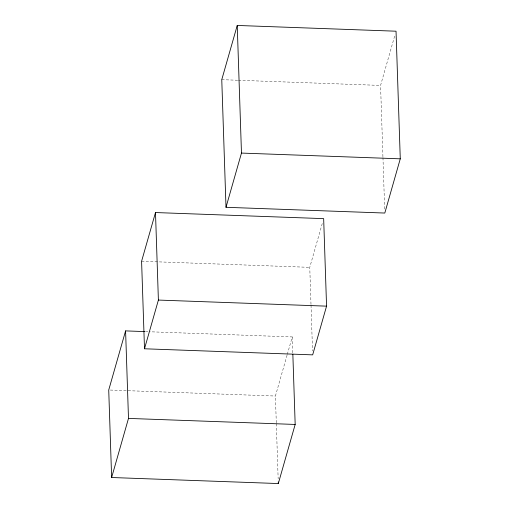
<?xml version="1.0" encoding="UTF-8"?>
<svg xmlns="http://www.w3.org/2000/svg" width="509" height="509" viewBox="0 0 509 509"><rect width="100%" height="100%" fill="white"/><g stroke="black" fill="none" stroke-linecap="round" stroke-linejoin="round"><path stroke-width="0.38" stroke-dasharray="2.54 1.91" d="M310.993 304.407L309.765 267.346L322.572 222.439M276.298 422.839L275.414 396.034L287.082 355.117M287.299 354.359L292.274 336.933L149.404 331.76M382.933 156.766L380.567 85.423L395.162 34.256M221.765 79.671L237.646 80.244M238.441 80.276L380.567 85.423M141.591 261.257L309.765 267.346M145.434 331.614L148.609 331.728M110.319 390.053L275.414 396.034M382.959 157.561L384.67 209.084M311.018 305.196L312.532 350.924M292.274 336.933L292.821 353.488M276.323 423.628L278.156 478.816"/><path stroke-width="0.76" d="M155.493 212.546L141.591 261.257L144.499 348.78L312.666 354.868L326.562 306.151L323.66 218.635L155.493 212.546L158.394 300.062L144.499 348.78M144.639 331.582L125.589 330.895L108.729 389.996L111.63 477.512L278.315 483.55L295.175 424.449L292.847 354.277M237.239 25.45L221.765 79.671L226.002 207.297L384.804 213.048L400.271 158.827L396.034 31.202L237.239 25.45L241.47 153.075L226.002 207.297M111.63 477.512L128.491 418.411L125.589 330.895M241.47 153.075L400.271 158.827M158.394 300.062L326.562 306.151M128.491 418.411L295.175 424.449M278.264 481.972L278.315 483.55"/></g></svg>
